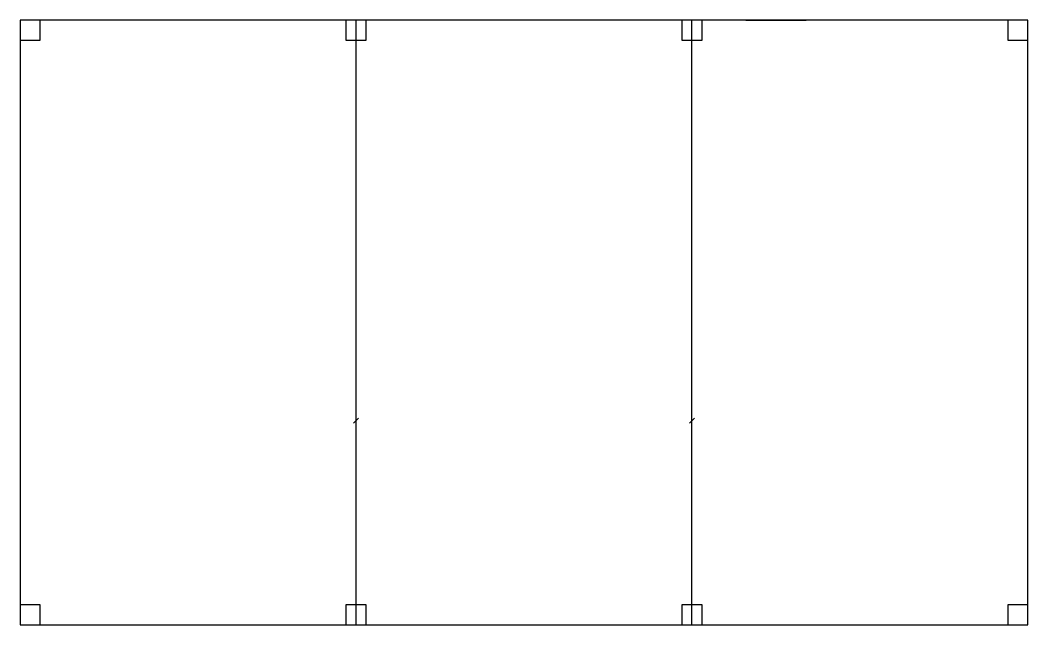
# Model space of a CAD drawing. Header units: metres. Extents: x 0 to 20000, y 0 to 12000.
import ezdxf

# ---------------------------------------------------------------- set-up
doc = ezdxf.new("R2010")
doc.units = ezdxf.units.M
for name, color, linetype in [('duvar', 1, 'Continuous'), ('k pencere', 4, 'Continuous'), ('kapı', 3, 'Continuous'), ('kolon', 2, 'Continuous')]:
    doc.layers.add(name, color=color, linetype=linetype)

msp = doc.modelspace()

# ---------------------------------------------------------------- linework, layer by layer
at = {"layer": 'duvar'}
for p, q in [((20000, 12000), (0, 12000)), ((0, 12000), (0, 0)), ((6666.667, 0), (6666.667, 12000)), ((13333.333, 0), (13333.333, 12000)), ((20000, 0), (20000, 12000)), ((0, 0), (9998, 0)), ((10002, 0), (20000, 0))]:
    msp.add_line(p, q, dxfattribs=at)
at = {"layer": 'k pencere'}
for p, q in [((14400, 12000), (15600, 12000)), ((4400, 0), (5600, 0))]:
    msp.add_line(p, q, dxfattribs=at)
at = {"layer": 'kapı'}
for p, q in [((6616.667, 4000), (6716.667, 4100)), ((13283.333, 4000), (13383.333, 4100))]:
    msp.add_line(p, q, dxfattribs=at)
at = {"layer": 'kolon'}
for points in [[(0, 11600), (400, 11600), (400, 12000), (0, 12000), (0, 11600)], [(6466.667, 11600), (6866.667, 11600), (6866.667, 12000), (6466.667, 12000), (6466.667, 11600)], [(13133.333, 11600), (13533.333, 11600), (13533.333, 12000), (13133.333, 12000), (13133.333, 11600)], [(19600, 11600), (20000, 11600), (20000, 12000), (19600, 12000), (19600, 11600)], [(0, 0), (400, 0), (400, 400), (0, 400), (0, 0)], [(6466.667, 0), (6866.667, 0), (6866.667, 400), (6466.667, 400), (6466.667, 0)], [(13133.333, 0), (13533.333, 0), (13533.333, 400), (13133.333, 400), (13133.333, 0)], [(19600, 0), (20000, 0), (20000, 400), (19600, 400), (19600, 0)]]:
    msp.add_lwpolyline(points, close=True, dxfattribs=at)

doc.saveas('drawing.dxf')
